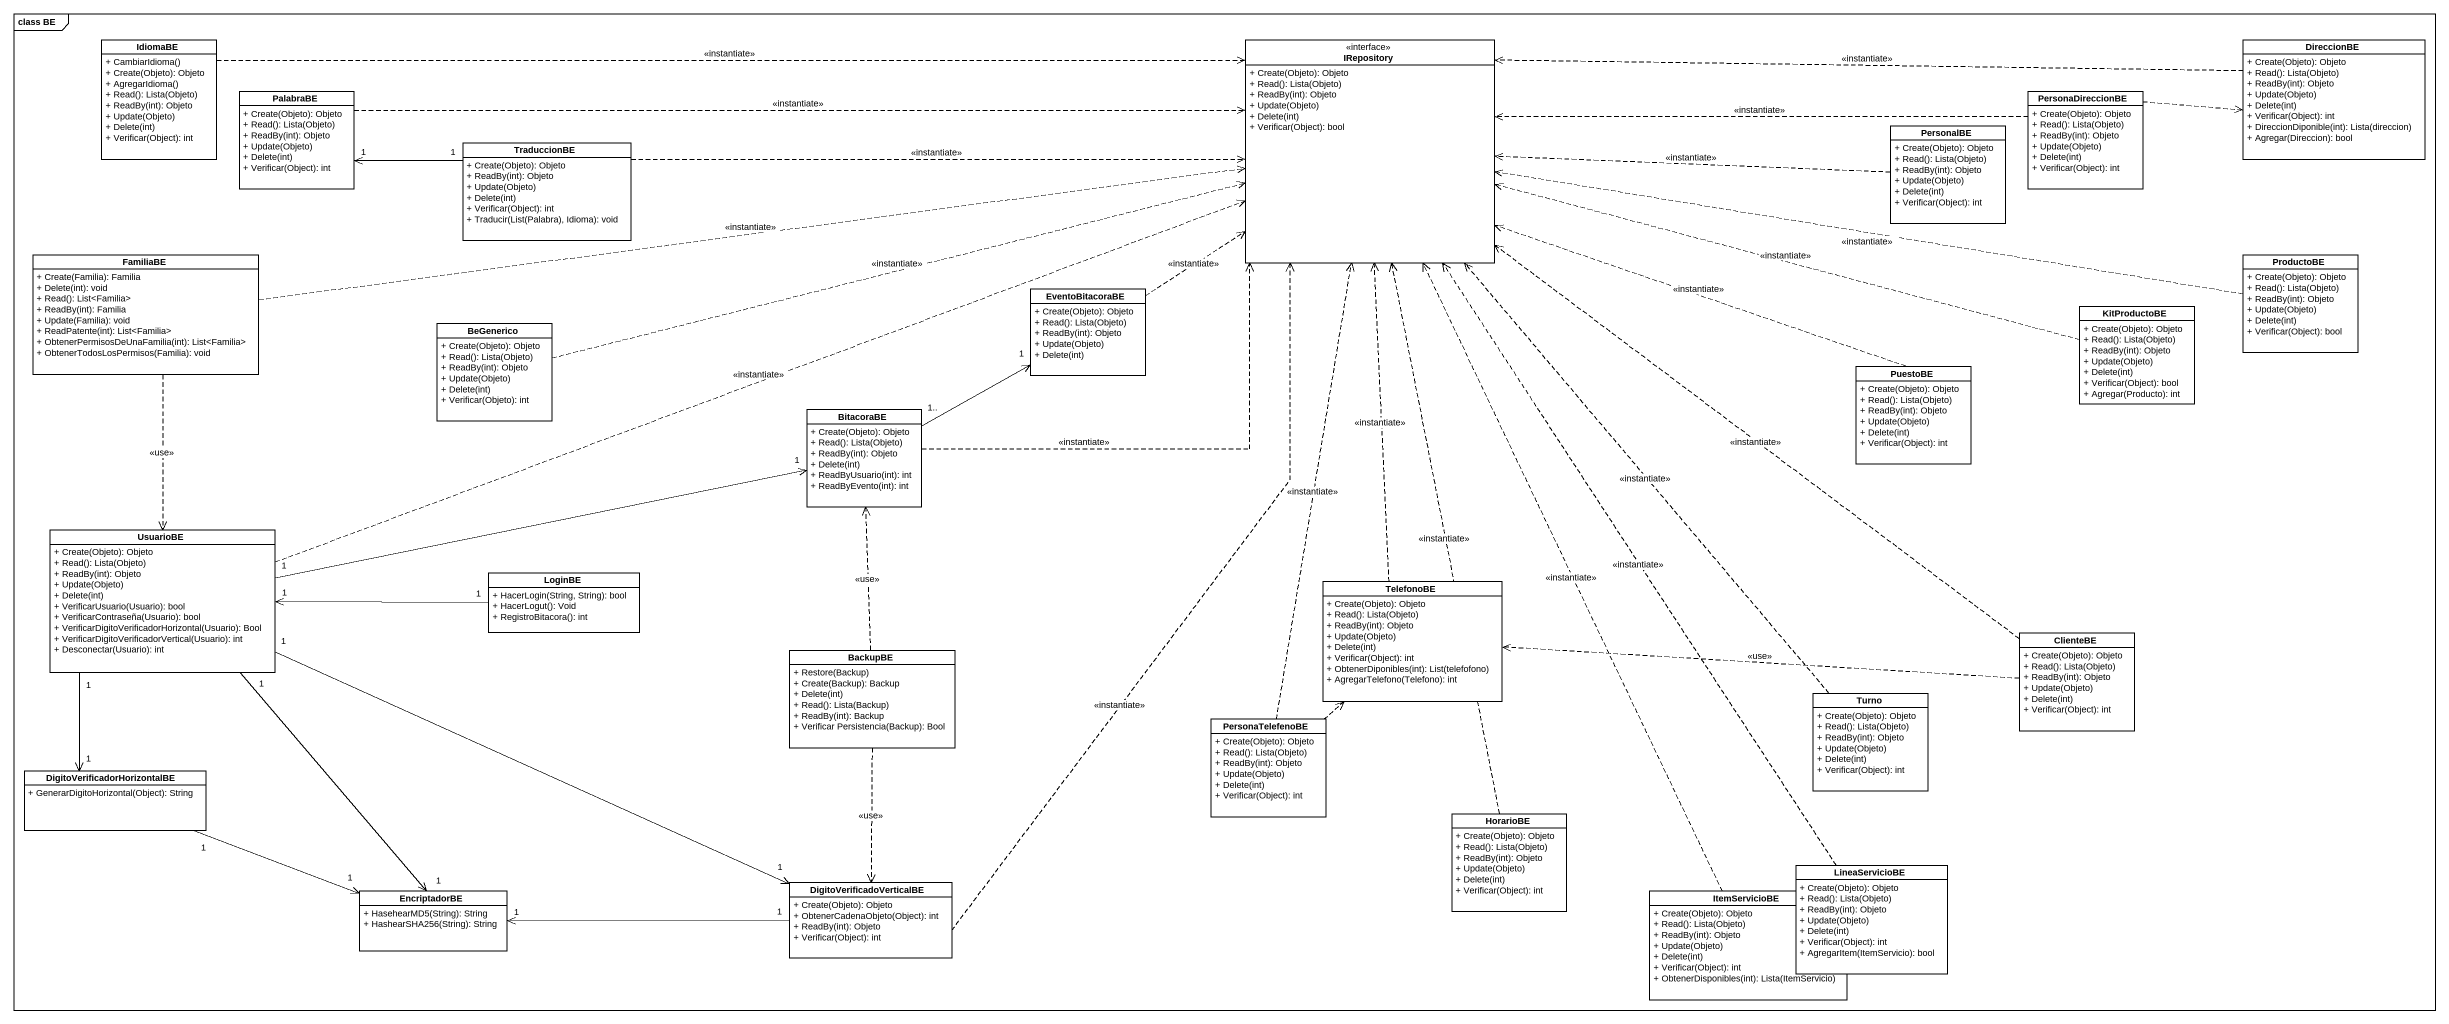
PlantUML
@startuml
mainframe class BE
hide circle
hide empty members
skinparam classAttributeIconSize 0
class IdiomaBE {
  + CambiarIdioma()
  + Create(Objeto): Objeto
  + AgregarIdioma()
  + Read(): Lista(Objeto)
  + ReadBy(int): Objeto
  + Update(Objeto)
  + Delete(int)
  + Verificar(Object): int
}
class IRepository <<interface>> {
  + Create(Objeto): Objeto
  + Read(): Lista(Objeto)
  + ReadBy(int): Objeto
  + Update(Objeto)
  + Delete(int)
  + Verificar(Object): bool
}
class DireccionBE {
  + Create(Objeto): Objeto
  + Read(): Lista(Objeto)
  + ReadBy(int): Objeto
  + Update(Objeto)
  + Delete(int)
  + Verificar(Object): int
  + DireccionDiponible(int): Lista(direccion)
  + Agregar(Direccion): bool
}
class PalabraBE {
  + Create(Objeto): Objeto
  + Read(): Lista(Objeto)
  + ReadBy(int): Objeto
  + Update(Objeto)
  + Delete(int)
  + Verificar(Object): int
}
class PersonaDireccionBE {
  + Create(Objeto): Objeto
  + Read(): Lista(Objeto)
  + ReadBy(int): Objeto
  + Update(Objeto)
  + Delete(int)
  + Verificar(Object): int
}
class TraduccionBE {
  + Create(Objeto): Objeto
  + ReadBy(int): Objeto
  + Update(Objeto)
  + Delete(int)
  + Verificar(Object): int
  + Traducir(List(Palabra), Idioma): void
}
class PersonalBE {
  + Create(Objeto): Objeto
  + Read(): Lista(Objeto)
  + ReadBy(int): Objeto
  + Update(Objeto)
  + Delete(int)
  + Verificar(Object): int
}
class FamiliaBE {
  + Create(Familia): Familia
  + Delete(int): void
  + Read(): List<Familia>
  + ReadBy(int): Familia
  + Update(Familia): void
  + ReadPatente(int): List<Familia>
  + ObtenerPermisosDeUnaFamilia(int): List<Familia>
  + ObtenerTodosLosPermisos(Familia): void
}
class ProductoBE {
  + Create(Objeto): Objeto
  + Read(): Lista(Objeto)
  + ReadBy(int): Objeto
  + Update(Objeto)
  + Delete(int)
  + Verificar(Object): bool
}
class EventoBitacoraBE {
  + Create(Objeto): Objeto
  + Read(): Lista(Objeto)
  + ReadBy(int): Objeto
  + Update(Objeto)
  + Delete(int)
}
class KitProductoBE {
  + Create(Objeto): Objeto
  + Read(): Lista(Objeto)
  + ReadBy(int): Objeto
  + Update(Objeto)
  + Delete(int)
  + Verificar(Object): bool
  + Agregar(Producto): int
}
class BeGenerico {
  + Create(Objeto): Objeto
  + Read(): Lista(Objeto)
  + ReadBy(int): Objeto
  + Update(Objeto)
  + Delete(int)
  + Verificar(Objeto): int
}
class PuestoBE {
  + Create(Objeto): Objeto
  + Read(): Lista(Objeto)
  + ReadBy(int): Objeto
  + Update(Objeto)
  + Delete(int)
  + Verificar(Object): int
}
class BitacoraBE {
  + Create(Objeto): Objeto
  + Read(): Lista(Objeto)
  + ReadBy(int): Objeto
  + Delete(int)
  + ReadByUsuario(int): int
  + ReadByEvento(int): int
}
class UsuarioBE {
  + Create(Objeto): Objeto
  + Read(): Lista(Objeto)
  + ReadBy(int): Objeto
  + Update(Objeto)
  + Delete(int)
  + VerificarUsuario(Usuario): bool
  + VerificarContraseña(Usuario): bool
  + VerificarDigitoVerificadorHorizontal(Usuario): Bool
  + VerificarDigitoVerificadorVertical(Usuario): int
  + Desconectar(Usuario): int
}
class LoginBE {
  + HacerLogin(String, String): bool
  + HacerLogut(): Void
  + RegistroBitacora(): int
}
class TelefonoBE {
  + Create(Objeto): Objeto
  + Read(): Lista(Objeto)
  + ReadBy(int): Objeto
  + Update(Objeto)
  + Delete(int)
  + Verificar(Object): int
  + ObtenerDiponibles(int): List(telefofono)
  + AgregarTelefono(Telefono): int
}
class BackupBE {
  + Restore(Backup)
  + Create(Backup): Backup
  + Delete(int)
  + Read(): Lista(Backup)
  + ReadBy(int): Backup
  + Verificar Persistencia(Backup): Bool
}
class ClienteBE {
  + Create(Objeto): Objeto
  + Read(): Lista(Objeto)
  + ReadBy(int): Objeto
  + Update(Objeto)
  + Delete(int)
  + Verificar(Object): int
}
class Turno {
  + Create(Objeto): Objeto
  + Read(): Lista(Objeto)
  + ReadBy(int): Objeto
  + Update(Objeto)
  + Delete(int)
  + Verificar(Object): int
}
class PersonaTelefenoBE {
  + Create(Objeto): Objeto
  + Read(): Lista(Objeto)
  + ReadBy(int): Objeto
  + Update(Objeto)
  + Delete(int)
  + Verificar(Object): int
}
class "DigitoVerificadorHorizontalBE" as DigitoVerificadorHorizontalB {
  + GenerarDigitoHorizontal(Object): String
}
class HorarioBE {
  + Create(Objeto): Objeto
  + Read(): Lista(Objeto)
  + ReadBy(int): Objeto
  + Update(Objeto)
  + Delete(int)
  + Verificar(Object): int
}
class EncriptadorBE {
  + HasehearMD5(String): String
  + HashearSHA256(String): String
}
class DigitoVerificadoVerticalBE {
  + Create(Objeto): Objeto
  + ObtenerCadenaObjeto(Object): int
  + ReadBy(int): Objeto
  + Verificar(Object): int
}
class ItemServicioBE {
  + Create(Objeto): Objeto
  + Read(): Lista(Objeto)
  + ReadBy(int): Objeto
  + Update(Objeto)
  + Delete(int)
  + Verificar(Object): int
  + ObtenerDisponibles(int): Lista(ItemServicio)
}
class LineaServicioBE {
  + Create(Objeto): Objeto
  + Read(): Lista(Objeto)
  + ReadBy(int): Objeto
  + Update(Objeto)
  + Delete(int)
  + Verificar(Object): int
  + AgregarItem(ItemServicio): bool
}
IdiomaBE .right.> IRepository : <<instantiate>>
DireccionBE .left.> IRepository : <<instantiate>>
PalabraBE .right.> IRepository : <<instantiate>>
PersonaDireccionBE .left.> IRepository : <<instantiate>>
PersonaDireccionBE .right.> DireccionBE
TraduccionBE .right.> IRepository : <<instantiate>>
TraduccionBE "1" -left-> "1" PalabraBE
PersonalBE .left.> IRepository : <<instantiate>>
FamiliaBE .right.> IRepository : <<instantiate>>
FamiliaBE ..> UsuarioBE : <<use>>
ProductoBE .left.> IRepository : <<instantiate>>
EventoBitacoraBE .up.> IRepository : <<instantiate>>
KitProductoBE .left.> IRepository : <<instantiate>>
BeGenerico .right.> IRepository : <<instantiate>>
PuestoBE .left.> IRepository : <<instantiate>>
BitacoraBE .up.> IRepository : <<instantiate>>
BitacoraBE "1.." -right-> "1" EventoBitacoraBE
BitacoraBE "1" <-left- "1" UsuarioBE
UsuarioBE .right.> IRepository : <<instantiate>>
UsuarioBE "1" --> "1" DigitoVerificadorHorizontalB
UsuarioBE "1" --> "1" EncriptadorBE
UsuarioBE "1" -right-> "1" DigitoVerificadoVerticalBE
LoginBE "1" -left-> "1" UsuarioBE
TelefonoBE .up.> IRepository : <<instantiate>>
BackupBE .up.> BitacoraBE : <<use>>
BackupBE ..> DigitoVerificadoVerticalBE : <<use>>
ClienteBE .up.> IRepository : <<instantiate>>
ClienteBE .left.> TelefonoBE : <<use>>
Turno .up.> IRepository : <<instantiate>>
PersonaTelefenoBE .up.> IRepository : <<instantiate>>
PersonaTelefenoBE .up.> TelefonoBE
DigitoVerificadorHorizontalB "1" -right-> "1" EncriptadorBE
HorarioBE .up.> IRepository : <<instantiate>>
DigitoVerificadoVerticalBE .up.> IRepository : <<instantiate>>
DigitoVerificadoVerticalBE "1" -left-> "1" EncriptadorBE
ItemServicioBE .up.> IRepository : <<instantiate>>
LineaServicioBE .up.> IRepository : <<instantiate>>
@enduml
